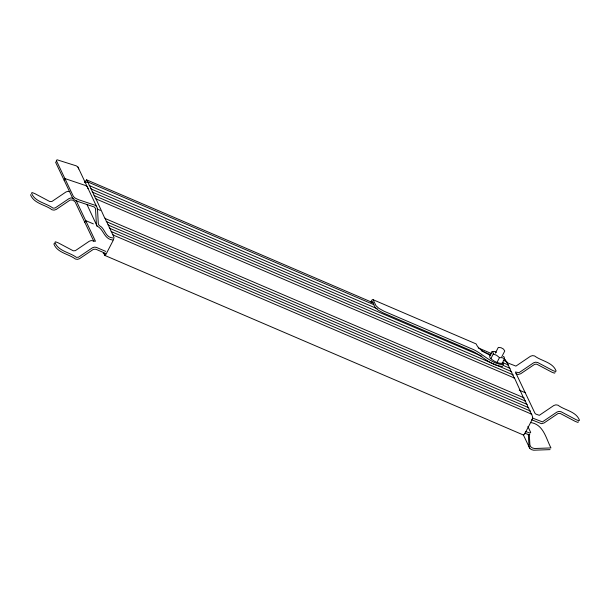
<?xml version="1.0" encoding="UTF-8"?>
<svg xmlns="http://www.w3.org/2000/svg" width="610" height="610" viewBox="0 0 610 610"><rect width="100%" height="100%" fill="white"/><g stroke="black" fill="none" stroke-linecap="round" stroke-linejoin="round"><path stroke-width="0.91" d="M373.869 304.68L88.023 182.032L89.289 185.577L377.178 308.713M89.586 185.31L90.844 188.856L481.885 356.248M91.142 188.597L92.4 192.135L511.416 371.536L512.674 375.074L512.972 374.814L93.963 195.421L92.697 191.875M94.26 195.162L95.518 198.7L514.535 378.093L523.586 398.048L523.883 397.789L104.867 218.388L95.816 198.441M105.164 218.128L106.422 221.666L525.439 401.067L526.697 404.605L526.994 404.346L107.985 224.953L106.719 221.407M108.283 224.694L109.541 228.231L528.557 407.632L529.816 411.171L530.113 410.911L111.104 231.518L109.838 227.972M105.05 253.951L103.303 253.203L103.441 252.609M111.401 231.251L112.659 234.797L531.668 414.19L532.698 417.24L532.133 419.596L524.676 434.015L523.487 435.06L104.767 255.399L103.601 252.944L103.303 253.203M112.957 234.537L113.986 237.587L113.414 239.936L105.957 254.362L104.767 255.399M503.242 360.19L506.742 361.692L508 365.23L508.298 364.971L502.183 362.348M508.298 364.971L509.563 368.516L509.861 368.249L502.861 365.253M509.861 368.249L511.119 371.795L511.416 371.536M512.972 374.814L514.238 378.36L514.535 378.093M523.883 397.789L525.141 401.327L525.439 401.067M526.994 404.346L528.26 407.892L528.557 407.632M530.113 410.911L531.371 414.457L531.668 414.19M64.164 180.308L64.896 178.555L85.69 185.562L87.321 186.79L88.092 188.65M84.538 182.474L86.559 179.828L373.282 302.85M84.798 222.284L85.674 220.584L93.383 223.893M496.395 352.344L494.893 351.604L492.11 351.528L489.693 356.194L490.013 357.933C493.292 360.967 497.569 363.491 502.114 363.484L504.523 358.817L504.203 357.071L503.364 356.339M490.867 358.657L493.276 353.991L492.956 352.252L492.11 351.528M495.328 353.182L498.324 347.387L501.1 347.738L503.479 349.072L504.767 351.009L501.771 356.804M497.074 362.302L499.483 357.635L502.266 357.712L504.523 358.817M370.758 301.813L372.184 299.8L373.137 299.731L476.09 343.903C478.713 349.827 485.194 352.702 490.638 355.554M371.071 302.469L372.26 301.431L375.066 307.341L378.025 310.063L383.233 312.93L470.165 350.231C481.496 354.509 490.127 365.962 502.602 366.381M56.356 161.543L55.594 162.26L72.735 198.357L74.595 199.958L77.996 201.506L94.298 207.004L95.503 208.544L96.403 224.388L97.081 226.135C104.043 229.39 103.73 238.99 112.758 240.012M88.023 182.032L87.726 182.291L86.559 179.828M506.742 361.692L506.445 361.951L505.278 359.488L504.783 359.58M54.534 243.421L53.871 243.939C57.149 252.814 68.61 253.851 75.373 258.998L77.455 259.364L79.521 258.716L93.505 249.269L95.877 249.246L105.446 253.356M529.816 434.129L529.053 434.716L524.562 433.184M555.115 372.672L554.414 373.152L551.76 372.123L536.731 364.17L534.657 364.307L520.673 373.762L518.088 374.479L515.93 373.8M578.486 421.891L577.784 422.379L575.131 421.342L560.102 413.389L558.028 413.534L544.044 422.982L541.459 423.698L531.592 419.718M550.075 449.631L533.643 450.211L531.417 449.616L529.777 448.388L523.365 434.892M69.83 191.578L67.87 191.349L65.956 191.99L51.972 201.445L49.898 201.582L34.869 193.629L32.17 192.562L31.514 193.08C34.793 201.963 46.246 202.993 53.017 208.147L55.091 208.002L69.075 198.555L70.989 197.907L73.81 198.517M530.639 422.547C543.51 424.369 545.912 438.224 550.952 447.931L534.52 448.51L532.294 447.923L530.654 446.695L529.892 444.835L529.297 434.465M493.276 353.991L496.647 355.302L499.483 357.635M478.179 347.86L491.286 353.487M481.389 350.811L491.004 354.936M84.584 181.429L87.146 182.527M506.834 362.599L515.93 366.099L530.479 356.255L532.545 355.607L534.627 355.973C541.398 361.112 552.835 362.172 556.129 371.04L555.428 371.52L552.767 370.491L537.738 362.538L535.664 362.172L533.597 362.82L519.049 372.664L515.389 372.016L535.023 413.366L535.786 414.053L539.301 415.326L553.85 405.482L555.916 404.834L557.997 405.2C564.768 410.339 576.206 411.399 579.5 420.259L578.798 420.747L576.145 419.711L561.116 411.758L559.034 411.392L556.968 412.04L542.42 421.884L532.469 418.018M96.914 208.925L100.337 210.397M519.209 390.118L525.202 392.695M112.781 237.946C104.722 237.298 105.278 228.292 99.4 225.669L98.34 224.183L97.44 208.338L77.973 167.102L76.341 165.874L57.088 159.79L56.326 160.506L73.467 196.603L75.335 198.212L78.736 199.76L95.038 205.25L96.67 206.477M105.751 251.412L96.319 247.363L94.359 247.134L92.445 247.774L78.461 257.229L76.387 257.367C69.624 252.22 58.163 251.183 54.885 242.307L55.548 241.789L58.24 242.856L73.269 250.802L75.343 250.664L89.327 241.209L91.241 240.569L95.488 241.263L76.25 200.736M525.439 431.483L529.938 433.016L530.692 432.437L527.879 426.504M373.137 299.731L375.943 305.64L378.901 308.37L384.109 311.237L471.042 348.539C482.373 352.809 491.004 364.262 503.479 364.681L502.869 362.881M97.081 226.135L87.055 204.693M93.826 241.301L74.977 201.613L72.506 200.027L70.135 200.042L56.15 209.497L54.084 210.145L52.002 209.779C45.239 204.625 33.779 203.595 30.5 194.712M529.777 448.388L529.015 446.528L528.313 434.274M77.973 167.102L78.736 168.962"/></g></svg>
